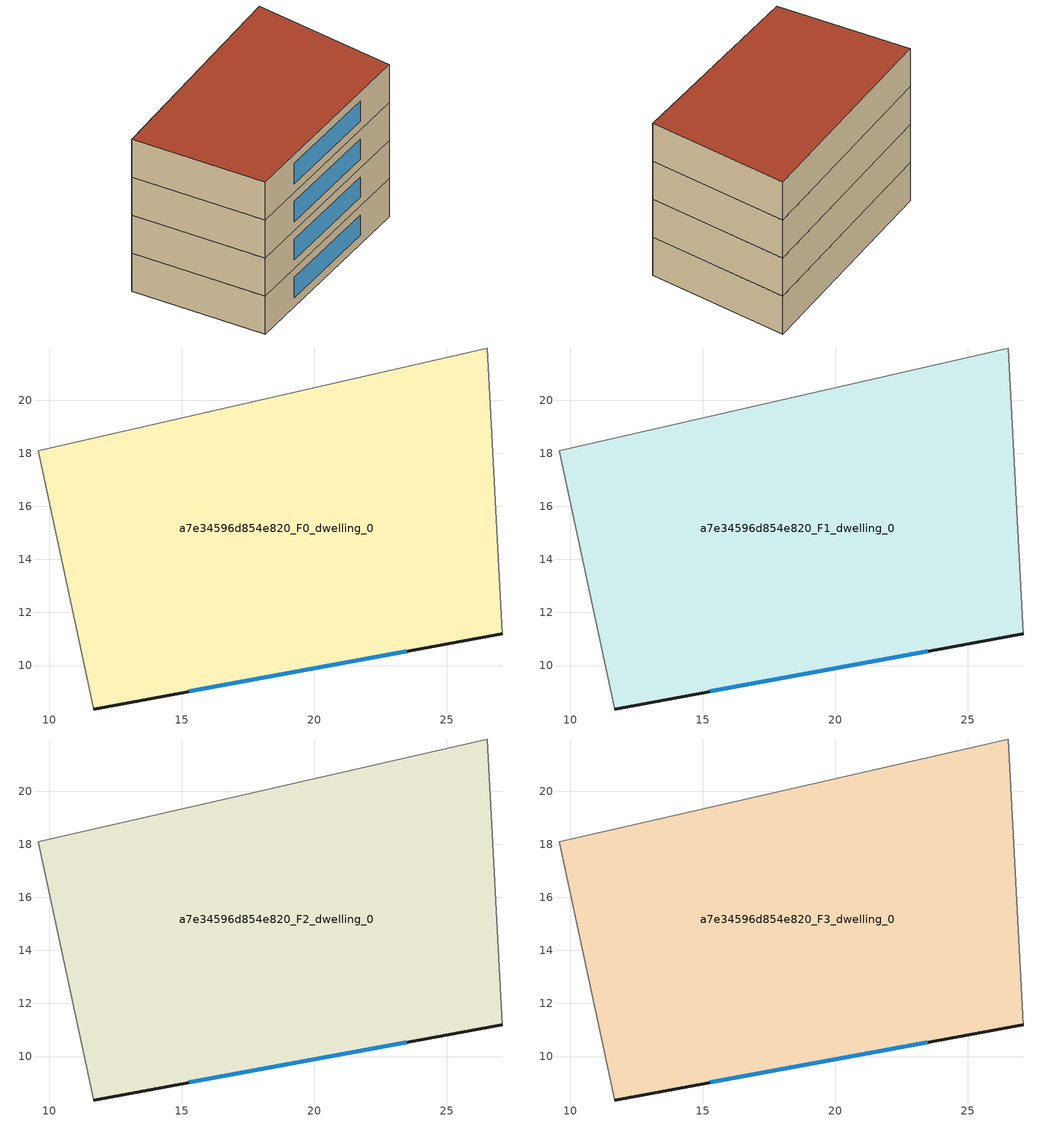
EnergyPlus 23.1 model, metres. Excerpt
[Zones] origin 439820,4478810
a7e34596d854e820_F0_dwelling_0
 floor ground (EU_floor_Construction): 26.53,21.97 27.09,11.2 11.69,8.36 9.6,18.09 z0
 wall outside (EU_wall_Construction): 11.69,8.36 27.09,11.2 z0:3
 wall adiabatic (EU_wall_Construction): 27.09,11.2 26.53,21.97 9.6,18.09 11.69,8.36 z0:3
 window (EU_Window_Construction): 15.29,9.02 23.48,10.54 z0.7:2.3
a7e34596d854e820_F1_dwelling_0
 floor to a7e34596d854e820_F0_dwelling_0 (EU_floor_Construction): 26.53,21.97 27.09,11.2 11.69,8.36 9.6,18.09 z3
 wall outside (EU_wall_Construction): 11.69,8.36 27.09,11.2 z3:6
 wall adiabatic (EU_wall_Construction): 27.09,11.2 26.53,21.97 9.6,18.09 11.69,8.36 z3:6
 window (EU_Window_Construction): 15.29,9.02 23.48,10.54 z3.7:5.3
a7e34596d854e820_F2_dwelling_0
 floor to a7e34596d854e820_F1_dwelling_0 (EU_floor_Construction): 26.53,21.97 27.09,11.2 11.69,8.36 9.6,18.09 z6
 wall outside (EU_wall_Construction): 11.69,8.36 27.09,11.2 z6:9
 wall adiabatic (EU_wall_Construction): 27.09,11.2 26.53,21.97 9.6,18.09 11.69,8.36 z6:9
 window (EU_Window_Construction): 15.29,9.02 23.48,10.54 z6.7:8.3
a7e34596d854e820_F3_dwelling_0
 floor to a7e34596d854e820_F2_dwelling_0 (EU_floor_Construction): 26.53,21.97 27.09,11.2 11.69,8.36 9.6,18.09 z9
 wall outside (EU_wall_Construction): 11.69,8.36 27.09,11.2 z9:12
 wall adiabatic (EU_wall_Construction): 27.09,11.2 26.53,21.97 9.6,18.09 11.69,8.36 z9:12
 window (EU_Window_Construction): 15.29,9.02 23.48,10.54 z9.7:11.3
 roof outside (EU_roof_Construction): 27.09,11.2 26.53,21.97 9.6,18.09 11.69,8.36 z12
[Building]
EU S2 Campaign: North Axis=0; Terrain=City; Solar Distribution=FullExterior
[Site:Location]
Madrid: Latitude=40.5; Longitude=-3.5; Time Zone=1; Elevation=609
[SizingPeriod:WeatherFileDays]
AnnualSizingPeriod: Begin Month=1; Begin Day of Month=1; End Month=12; End Day of Month=31; Day of Week for Start Day=Monday; Use Weather File Daylight Saving Period=No; Use Weather File Rain and Snow Indicators=No
[MATERIAL]
EU_InternalMass_Material: Roughness=MediumRough; Thickness=0.1; Conductivity=1; Density=1800; Specific Heat=900; Thermal Absorptance=0.9; Solar Absorptance=0.7; Visible Absorptance=0.7
[MATERIAL:NOMASS] Roughness=MediumRough; Thermal Absorptance=0.9; Solar Absorptance=0.7; Visible Absorptance=0.7
Name | Thermal Resistance
EU_wall_NoMass | 0.419739
EU_roof_NoMass | 0.352165
EU_floor_NoMass | 0.608284
[WINDOWMATERIAL:SIMPLEGLAZINGSYSTEM]
EU_Window_SimpleGlazing: UFactor=4.8352; Solar Heat Gain Coefficient=0.85; Visible Transmittance=0.85
[CONSTRUCTION]
EU_wall_Construction: EU_wall_NoMass
EU_roof_Construction: EU_roof_NoMass
EU_floor_Construction: EU_floor_NoMass
EU_Window_Construction: EU_Window_SimpleGlazing
EU_InternalMass_Construction: EU_InternalMass_Material
[ZONE] Type=1; Multiplier=1; Ceiling Height=autocalculate; Floor Area=autocalculate; Part of Total Floor Area=Yes
Name | Volume
a7e34596d854e820_F0_dwelling_0 | 510.447
a7e34596d854e820_F1_dwelling_0; a7e34596d854e820_F2_dwelling_0; a7e34596d854e820_F3_dwelling_0 | 510.446
[INTERNALMASS] Construction=EU_InternalMass_Construction; Surface Area=170.149
Name | Zone or ZoneList
a7e34596d854e820_F0_dwelling_0_EU_InternalMass | a7e34596d854e820_F0_dwelling_0
a7e34596d854e820_F1_dwelling_0_EU_InternalMass | a7e34596d854e820_F1_dwelling_0
a7e34596d854e820_F2_dwelling_0_EU_InternalMass | a7e34596d854e820_F2_dwelling_0
a7e34596d854e820_F3_dwelling_0_EU_InternalMass | a7e34596d854e820_F3_dwelling_0
[OTHEREQUIPMENT] Fuel Type=Electricity; Design Level Calculation Method=Watts/Area; Power per Zone Floor Area=1; Fraction Latent=0; Fraction Radiant=0; Fraction Lost=0; Carbon Dioxide Generation Rate=0; EndUse Subcategory=EU_Step8_InternalGains
Name | Zone or ZoneList or Space or SpaceList | Schedule
EU_Step8_InternalGain_a7e34596d854e820_F0_dwelling_0_f000 | a7e34596d854e820_F0_dwelling_0 | EU_Step8_GainSchedule_a7e34596d854e820_F0_dwelling_0_f000
EU_Step8_InternalGain_a7e34596d854e820_F1_dwelling_0_f000 | a7e34596d854e820_F1_dwelling_0 | EU_Step8_GainSchedule_a7e34596d854e820_F1_dwelling_0_f000
EU_Step8_InternalGain_a7e34596d854e820_F2_dwelling_0_f000 | a7e34596d854e820_F2_dwelling_0 | EU_Step8_GainSchedule_a7e34596d854e820_F2_dwelling_0_f000
EU_Step8_InternalGain_a7e34596d854e820_F3_dwelling_0_f000 | a7e34596d854e820_F3_dwelling_0 | EU_Step8_GainSchedule_a7e34596d854e820_F3_dwelling_0_f000
[ZONEVENTILATION:DESIGNFLOWRATE] Schedule=EU_AlwaysOn; Design Flow Rate Calculation Method=AirChanges/Hour; Air Changes per Hour=0.703302; Ventilation Type=Natural; Fan Pressure Rise=0; Fan Total Efficiency=1; Constant Term Coefficient=1; Temperature Term Coefficient=0; Velocity Term Coefficient=0; Velocity Squared Term Coefficient=0; Minimum Indoor Temperature=-100; Maximum Indoor Temperature=100; Delta Temperature=-100; Minimum Outdoor Temperature=-100; Maximum Outdoor Temperature=100; Maximum Wind Speed=40
Name | Zone or ZoneList or Space or SpaceList
EU_ConstantAir_a7e34596d854e820_F0_dwelling_0 | a7e34596d854e820_F0_dwelling_0
EU_ConstantAir_a7e34596d854e820_F1_dwelling_0 | a7e34596d854e820_F1_dwelling_0
EU_ConstantAir_a7e34596d854e820_F2_dwelling_0 | a7e34596d854e820_F2_dwelling_0
EU_ConstantAir_a7e34596d854e820_F3_dwelling_0 | a7e34596d854e820_F3_dwelling_0
[HVACTEMPLATE:THERMOSTAT] Constant Heating Setpoint=20; Constant Cooling Setpoint=50
EU_HeatOnly_a7e34596d854e820_F0_dwelling_0; EU_HeatOnly_a7e34596d854e820_F1_dwelling_0; EU_HeatOnly_a7e34596d854e820_F2_dwelling_0; EU_HeatOnly_a7e34596d854e820_F3_dwelling_0
[HVACTEMPLATE:ZONE:IDEALLOADSAIRSYSTEM] System Availability Schedule=EU_AlwaysOn; Maximum Heating Supply Air Temperature=50; Minimum Cooling Supply Air Temperature=13; Maximum Heating Supply Air Humidity Ratio=0.0156; Minimum Cooling Supply Air Humidity Ratio=0.0077; Heating Limit=NoLimit; Cooling Limit=NoLimit; Heating Availability Schedule=EU_AlwaysOn; Cooling Availability Schedule=EU_CoolingOff; Dehumidification Control Type=ConstantSensibleHeatRatio; Cooling Sensible Heat Ratio=0.7; Dehumidification Setpoint=60; Humidification Control Type=None; Humidification Setpoint=30; Outdoor Air Method=None; Outdoor Air Flow Rate per Person=0.00944; Outdoor Air Flow Rate per Zone Floor Area=0; Outdoor Air Flow Rate per Zone=0; Demand Controlled Ventilation Type=None; Outdoor Air Economizer Type=NoEconomizer; Heat Recovery Type=None; Sensible Heat Recovery Effectiveness=0.7; Latent Heat Recovery Effectiveness=0.65
Name | Template Thermostat
a7e34596d854e820_F0_dwelling_0 | EU_HeatOnly_a7e34596d854e820_F0_dwelling_0
a7e34596d854e820_F1_dwelling_0 | EU_HeatOnly_a7e34596d854e820_F1_dwelling_0
a7e34596d854e820_F2_dwelling_0 | EU_HeatOnly_a7e34596d854e820_F2_dwelling_0
a7e34596d854e820_F3_dwelling_0 | EU_HeatOnly_a7e34596d854e820_F3_dwelling_0
[SIZING:ZONE] Zone Cooling Design Supply Air Temperature Input Method=SupplyAirTemperature; Zone Cooling Design Supply Air Temperature=13; Zone Heating Design Supply Air Temperature Input Method=SupplyAirTemperature; Zone Heating Design Supply Air Temperature=50; Zone Cooling Design Supply Air Humidity Ratio=0.008; Zone Heating Design Supply Air Humidity Ratio=0.008; Cooling Design Air Flow Method=DesignDay; Cooling Design Air Flow Rate=0; Cooling Minimum Air Flow per Zone Floor Area=0.000762; Cooling Minimum Air Flow=0; Cooling Minimum Air Flow Fraction=0.2; Heating Design Air Flow Method=DesignDay; Heating Design Air Flow Rate=0; Heating Maximum Air Flow per Zone Floor Area=0.002032; Heating Maximum Air Flow=0.141576; Heating Maximum Air Flow Fraction=0.3; Account for Dedicated Outdoor Air System=No; Dedicated Outdoor Air System Control Strategy=NeutralSupplyAir; Dedicated Outdoor Air Low Setpoint Temperature for Design=autosize; Dedicated Outdoor Air High Setpoint Temperature for Design=autosize; Zone Load Sizing Method=Sensible Load Only No Latent Load; Zone Latent Cooling Design Supply Air Humidity Ratio Input Method=HumidityRatioDifference; Zone Cooling Design Supply Air Humidity Ratio Difference=0.005; Zone Latent Heating Design Supply Air Humidity Ratio Input Method=HumidityRatioDifference; Zone Humidification Design Supply Air Humidity Ratio Difference=0.005
a7e34596d854e820_F0_dwelling_0; a7e34596d854e820_F1_dwelling_0; a7e34596d854e820_F2_dwelling_0; a7e34596d854e820_F3_dwelling_0
[SCHEDULE:CONSTANT]
Name | Hourly Value
EU_AlwaysOn | 1
EU_CoolingOff | 0
[SCHEDULE:FILE] Column Number=1; Rows to Skip at Top=0; Number of Hours of Data=8760; Column Separator=Comma; Interpolate to Timestep=No; Minutes per Item=60; Adjust Schedule for Daylight Savings=Yes
Name | File
EU_Step8_GainSchedule_a7e34596d854e820_F0_dwelling_0_f000 | ../../schedules/a7e34596d854e820/a7e34596d854e820_F0_dwelling_0_f000_gain.csv
EU_Step8_GainSchedule_a7e34596d854e820_F1_dwelling_0_f000 | ../../schedules/a7e34596d854e820/a7e34596d854e820_F1_dwelling_0_f000_gain.csv
EU_Step8_GainSchedule_a7e34596d854e820_F2_dwelling_0_f000 | ../../schedules/a7e34596d854e820/a7e34596d854e820_F2_dwelling_0_f000_gain.csv
EU_Step8_GainSchedule_a7e34596d854e820_F3_dwelling_0_f000 | ../../schedules/a7e34596d854e820/a7e34596d854e820_F3_dwelling_0_f000_gain.csv
